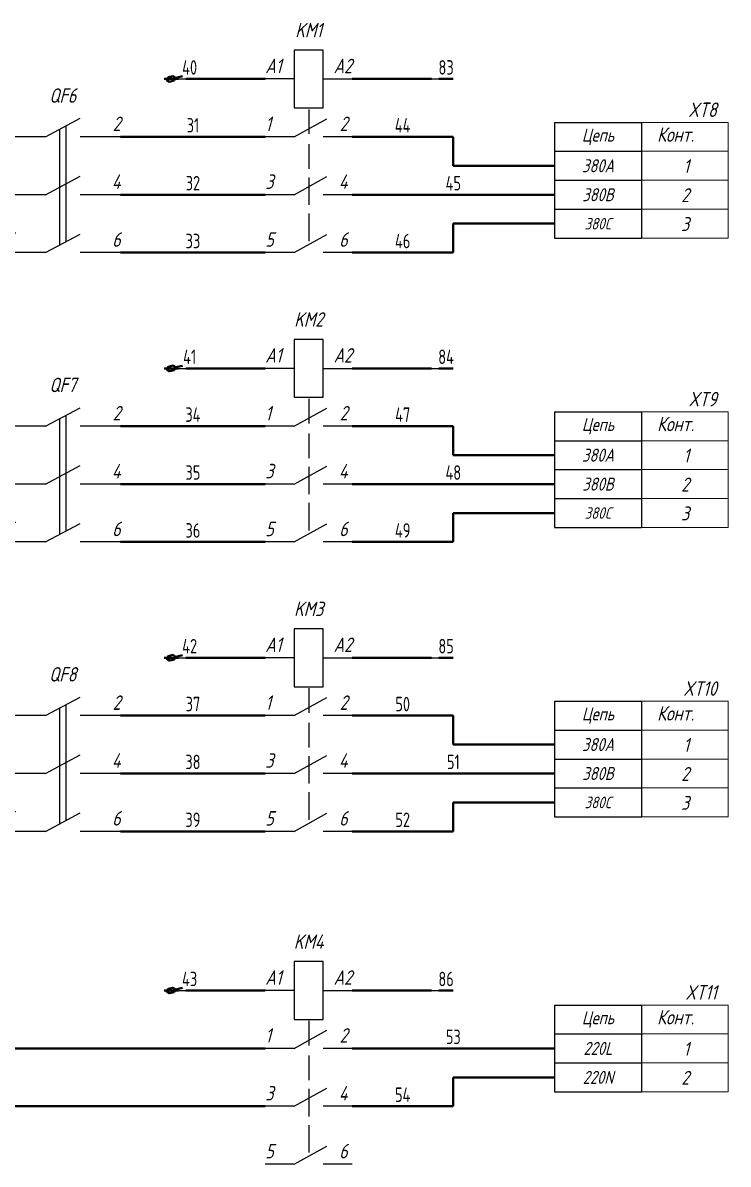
# Model space of a CAD drawing. Header units: inches. Extents: x 12 to 1105, y -315 to 78.
# Drawn here: x 200.6 to 322.5, y -315 to -117.8 of the extents above; entities that cross this region are included whole.
import ezdxf
from ezdxf.enums import TextEntityAlignment as Align

# ---------------------------------------------------------------- set-up
doc = ezdxf.new("R2010")
doc.units = ezdxf.units.IN
doc.header["$MEASUREMENT"] = 0
for name, color, linetype in [('_MULTI_WIRE', 9, 'Continuous'), ('LINK', 9, 'Continuous'), ('SYMS', 7, 'Continuous'), ('TAGS', 150, 'Continuous'), ('TERMS', 123, 'Continuous'), ('WIRENO', 72, 'Continuous'), ('XS', 7, 'Continuous'), ('Провода', 7, 'Continuous'), ('ПУГВ_черный_0.5', 7, 'Continuous'), ('ПУГВ_черный_1.5', 7, 'Continuous'), ('ПУГВ_черный_2.5', 7, 'Continuous')]:
    doc.layers.add(name, color=color, linetype=linetype)
doc.styles.get("Standard").update_dxf_attribs({"font": 'arial.ttf'})
doc.styles.add('WD_IEC', font='ISOCP2.shx', dxfattribs={"width": 0.9, "height": 4})
doc.styles.add('ГОСТ_', font='cs_gost2304.shx', dxfattribs={"oblique": 15})

# ---------------------------------------------------------------- blocks, each defined once
blk = doc.blocks.new('*U41')
at = {"color": 0}
for p, q in [((-13, 10), (-7, 13.2)), ((-13, 10), (-20, 10)), ((0, 10), (-7, 10)), ((-13, 0), (-7, 3.2)), ((0, 0), (-7, 0)), ((-13, 0), (-20, 0)), ((-13, -10), (-7, -6.8)), ((-13, -10), (-20, -10)), ((0, -10), (-7, -10))]:
    blk.add_line(p, q, dxfattribs=at)
for p, q in [((-9.48, 11.88), (-9.48, 6.88)), ((-10.57, 11.29), (-10.57, 6.29)), ((-10.57, 6.29), (-10.57, -3.71)), ((-9.48, 6.88), (-9.48, -3.12)), ((-10.57, -3.71), (-10.57, -8.71)), ((-9.48, -3.12), (-9.48, -8.12))]:
    blk.add_line(p, q)
at = {"oblique": 15, "flags": 4}
blk.add_attdef('SA0', (2.08, 11.04), '', height=2.5, dxfattribs=at)
blk = doc.blocks.new('HQQ_Выключатель трехполюсный4')
at = {"layer": 'XS', "color": 0}
blk.add_blockref('*U41', (20, 10), dxfattribs=at)
at = {"style": 'ГОСТ_', "oblique": 15}
blk.add_attdef('TAG1', text='', height=2.5, dxfattribs=at).set_placement((10, 27.14), align=Align.MIDDLE)
at = {"lineweight": 40, "style": 'ГОСТ_', "oblique": 15}
for tag, p in [('TERM01', (0, 21)), ('TERM03', (0, 11)), ('TERM05', (0, 1))]:
    blk.add_attdef(tag, p, '', height=2.5, dxfattribs=at)
for tag, p in [('TERM02', (20, 21)), ('TERM04', (20, 11)), ('TERM06', (20, 1))]:
    blk.add_attdef(tag, text='', height=2.5, dxfattribs=at).set_placement(p, align=Align.RIGHT)
at = {"lineweight": 40, "style": 'WD_IEC', "flags": 1}
for tag, p in [('INST', (33.07, 20.87)), ('LOC', (33.92, 17.87)), ('XREF', (32.48, 5.08)), ('DESC1', (31.8, 2.28)), ('DESC2', (31.36, -0.96)), ('DESC3', (31.39, -4.2))]:
    blk.add_attdef(tag, text='', height=1, dxfattribs=at).set_placement(p, align=Align.RIGHT)
for tag, p, height in [('MFG', (47.42, 22.12), 1), ('X4TERM01', (0, 20), 0.08), ('X1TERM02', (20, 20), 0.08), ('CAT', (47.42, 19.62), 1), ('X4TERM03', (0, 10), 0.08), ('X1TERM04', (20, 10), 0.08), ('ASSYCODE', (46, 7.25), 1), ('FAMILY', (46, 5.75), 1), ('X4TERM05', (0, 0), 0.08), ('X1TERM06', (20, 0), 0.08)]:
    blk.add_attdef(tag, p, '', height=height, dxfattribs=at)
blk = doc.blocks.new('WD_WNH')
at = {"linetype": 'Continuous', "style": 'WD_IEC', "width": 0.8}
blk.add_attdef('WIRENO', text='', height=2.5, dxfattribs=at).set_placement((0, 0.75), align=Align.CENTER)
at = {"style": 'WD_IEC', "flags": 1}
for tag, p in [('W08USER', (0, 0.375)), ('W04USER', (0, 0.875)), ('W05USER', (0, 0.75)), ('W09USER', (0, 0.25)), ('W03USER', (0, 1)), ('W06USER', (0, 0.625)), ('W07USER', (0, 0.5)), ('W02USER', (0, 1.125)), ('W01USER', (0, 1.25)), ('W10USER', (0, 0.125))]:
    blk.add_attdef(tag, text='', height=0.08, dxfattribs=at).set_placement(p, align=Align.CENTER)
blk = doc.blocks.new('*T58')
at = {"layer": 'Провода', "color": 0, "linetype": 'ByBlock', "lineweight": -2, "transparency": 16777216}
for p, q in [((0, 0), (15, 0)), ((0, 0), (0, -5)), ((15, 0), (15, -5)), ((0, -5), (15, -5))]:
    blk.add_line(p, q, dxfattribs=at)
at = {"layer": 'Провода', "color": 0, "transparency": 16777216, "insert": (7.5, -2.5), "char_height": 2.25, "width": 15, "attachment_point": 5, "style": 'ГОСТ_'}
blk.add_mtext('Цепь', dxfattribs=at)
blk = doc.blocks.new('HXT _КЛЕММНАЯ КОЛОДКА ШАПОЧКА3')
at = {"layer": 'SYMS', "lineweight": 15}
blk.add_line((15, 5), (15, 0), dxfattribs=at)
at = {"layer": 'SYMS', "color": 0, "linetype": 'ByBlock', "lineweight": 15}
for p, q in [((15, 5), (30, 5)), ((30, 5), (30, 0)), ((15, 0), (30, 0))]:
    blk.add_line(p, q, dxfattribs=at)
blk.add_blockref('*T58', (0, 5))
at = {"lineweight": 15, "style": 'ГОСТ_', "oblique": 15, "flags": 1}
for tag, p in [('MFG', (-25.9, 22.05)), ('CAT', (-25.9, 19.55)), ('ASSYCODE', (-31.45, 8.09)), ('FAMILY', (-28.24, 3.5))]:
    blk.add_attdef(tag, p, '', height=2.5, dxfattribs=at)
for tag, p in [('INST', (-20.09, 15.87)), ('LOC', (-20.09, 12.87)), ('XREF', (-20, 0.08)), ('DESC1', (-20, -2.72)), ('DESC2', (-20, -5.96)), ('DESC3', (-20, -9.2))]:
    blk.add_attdef(tag, text='', height=2.5, dxfattribs=at).set_placement(p, align=Align.RIGHT)
at = {"lineweight": 15, "style": 'ГОСТ_', "oblique": 15}
blk.add_attdef('TAG1', text='', height=2.5, dxfattribs=at).set_placement((28.03, 5.93), align=Align.RIGHT)
at = {"layer": 'SYMS', "color": 0, "linetype": 'ByBlock', "lineweight": 15, "insert": (17.71, 4.14), "char_height": 2.5, "attachment_point": 1, "style": 'ГОСТ_'}
blk.add_mtext_dynamic_manual_height_columns('Конт.', width=8.7488, gutter_width=12.5, heights=[0], dxfattribs=at)
blk = doc.blocks.new('HXT _КЛЕММА')
at = {"layer": 'SYMS', "lineweight": 15}
for points in [[(0, 5), (15, 5), (15, 0), (0, 0)], [(15, 5), (30, 5), (30, 0), (15, 0)]]:
    blk.add_lwpolyline(points, close=True, dxfattribs=at)
at = {"lineweight": 15, "style": 'ГОСТ_', "oblique": 15, "width": 1.035276, "flags": 1}
for tag, p in [('INST', (-15.09, 10.87)), ('LOC', (-15.09, 7.87)), ('TAG2', (28.33, 6.37)), ('XREF', (-15.07, -1.58)), ('DESC1', (-15.07, -4.38)), ('DESC2', (-15.07, -7.62)), ('DESC3', (-15.07, -10.86))]:
    blk.add_attdef(tag, text='', height=2.41, dxfattribs=at).set_placement(p, align=Align.RIGHT)
for tag, p in [('TERM02', (0, 3.5)), ('FAMILY', (-23.94, 1.79))]:
    blk.add_attdef(tag, p, '', height=2.41, dxfattribs=at)
at = {"lineweight": 15, "style": 'WD_IEC', "flags": 1}
for tag, p in [('X4TERM02', (0, 2.5)), ('X1TERM01', (30, 2.5))]:
    blk.add_attdef(tag, p, '', height=0.08, dxfattribs=at)
at = {"lineweight": 15, "style": 'ГОСТ_', "oblique": 15, "width": 1.035276}
blk.add_attdef('TERM01', text='', height=2.41, dxfattribs=at).set_placement((23.26, 1.22), align=Align.RIGHT)
blk = doc.blocks.new('*T66')
at = {"layer": 'Провода', "color": 0, "linetype": 'ByBlock', "lineweight": -2, "transparency": 16777216}
for p, q in [((0, 0), (15, 0)), ((0, 0), (0, -15)), ((15, 0), (15, -15)), ((0, -5), (15, -5)), ((0, -10), (15, -10)), ((0, -15), (15, -15))]:
    blk.add_line(p, q, dxfattribs=at)
at = {"layer": 'Провода', "color": 0, "transparency": 16777216, "width": 15, "attachment_point": 5, "style": 'ГОСТ_'}
for s, insert, char_height in [('380A', (7.5, -2.5), 2.25), ('380B', (7.5, -7.5), 2.25), ('380C', (7.5, -12.5), 2)]:
    blk.add_mtext(s, dxfattribs=dict(at, insert=insert, char_height=char_height))
blk = doc.blocks.new('*T67')
at = {"layer": 'Провода', "color": 0, "linetype": 'ByBlock', "lineweight": -2, "transparency": 16777216}
for p, q in [((0, 0), (15, 0)), ((0, 0), (0, -15)), ((15, 0), (15, -15)), ((0, -5), (15, -5)), ((0, -10), (15, -10)), ((0, -15), (15, -15))]:
    blk.add_line(p, q, dxfattribs=at)
at = {"layer": 'Провода', "color": 0, "transparency": 16777216, "width": 15, "attachment_point": 5, "style": 'ГОСТ_'}
for s, insert, char_height in [('380A', (7.5, -2.5), 2.25), ('380B', (7.5, -7.5), 2.25), ('380C', (7.5, -12.5), 2)]:
    blk.add_mtext(s, dxfattribs=dict(at, insert=insert, char_height=char_height))
blk = doc.blocks.new('*T68')
at = {"layer": 'Провода', "color": 0, "linetype": 'ByBlock', "lineweight": -2, "transparency": 16777216}
for p, q in [((0, 0), (15, 0)), ((0, 0), (0, -15)), ((15, 0), (15, -15)), ((0, -5), (15, -5)), ((0, -10), (15, -10)), ((0, -15), (15, -15))]:
    blk.add_line(p, q, dxfattribs=at)
at = {"layer": 'Провода', "color": 0, "transparency": 16777216, "width": 15, "attachment_point": 5, "style": 'ГОСТ_'}
for s, insert, char_height in [('380A', (7.5, -2.5), 2.25), ('380B', (7.5, -7.5), 2.25), ('380C', (7.5, -12.5), 2)]:
    blk.add_mtext(s, dxfattribs=dict(at, insert=insert, char_height=char_height))
blk = doc.blocks.new('*T69')
at = {"layer": 'Провода', "color": 0, "linetype": 'ByBlock', "lineweight": -2, "transparency": 16777216}
for p, q in [((0, 0), (15, 0)), ((0, 0), (0, -10)), ((15, 0), (15, -10)), ((0, -5), (15, -5)), ((0, -10), (15, -10))]:
    blk.add_line(p, q, dxfattribs=at)
at = {"layer": 'Провода', "color": 0, "transparency": 16777216, "char_height": 2.25, "width": 15, "attachment_point": 5, "style": 'ГОСТ_'}
for s, insert in [('220L', (7.5, -2.5)), ('220N', (7.5, -7.5))]:
    blk.add_mtext(s, dxfattribs=dict(at, insert=insert))
blk = doc.blocks.new('HCR1')
for p, q in [((-2.5, 0), (-7.5, 0)), ((2.5, 0), (7.5, 0))]:
    blk.add_line(p, q)
blk.add_lwpolyline([(-2.5, -5), (2.5, -5), (2.5, 5), (-2.5, 5)], close=True)
at = {"style": 'WD_IEC'}
for tag, p in [('INST', (-2.5, 13.62)), ('LOC', (-2.5, 10.12)), ('TAG1', (-2.5, 6.62)), ('DESC1', (-2.5, -10)), ('DESC2', (-2.5, -13.5)), ('DESC3', (-2.5, -17))]:
    blk.add_attdef(tag, text='', height=2.5, dxfattribs=at).set_placement(p, align=Align.RIGHT)
for tag, p, height, flags in [('MFG', (4.92, 12.12), 1.5, 9), ('CAT', (4.92, 9.62), 1.5, 9), ('X2LINK', (0, 5), 0.32, 1), ('TERM01', (-7.5, 1), 2, 8), ('X4TERM01', (-7.5, 0), 0.32, 1), ('X1TERM02', (7.5, 0), 0.32, 1), ('ASSYCODE', (3.5, -1.5), 1, 1), ('FAMILY', (3.5, -3), 1, 1), ('CATDESC', (3.5, -4.5), 1, 1), ('X8LINK', (0, -5), 0.32, 1)]:
    blk.add_attdef(tag, p, '', height=height, dxfattribs=dict(at, flags=flags))
at = {"style": 'WD_IEC', "flags": 8}
blk.add_attdef('TERM02', text='', height=2, dxfattribs=at).set_placement((7.5, 1), align=Align.RIGHT)
at = {"lineweight": 15, "style": 'WD_IEC'}
for tag, p in [('NO', (26.25, 0)), ('NC', (26.25, -4))]:
    blk.add_attdef(tag, text='', height=2.5, dxfattribs=at).set_placement(p, align=Align.RIGHT)
for tag, p in [('XREFNO', (27.75, 0)), ('XREFNC', (27.75, -4))]:
    blk.add_attdef(tag, p, '', height=2.5, dxfattribs=at)
blk = doc.blocks.new('HCR21')
for p, q in [((2.5, 0), (-3.125, 3.125)), ((-7.5, 0), (-2.5, 0)), ((2.5, 0), (7.5, 0))]:
    blk.add_line(p, q)
at = {"style": 'WD_IEC'}
for tag, p in [('INST', (-2.5, 11.125)), ('LOC', (-2.5, 7.625)), ('TAG2', (-2.5, 4.125)), ('DESC1', (-2.5, -10)), ('DESC2', (-2.5, -13.5)), ('DESC3', (-2.5, -17))]:
    blk.add_attdef(tag, text='', height=2.5, dxfattribs=at).set_placement(p, align=Align.RIGHT)
for tag, p, height, flags in [('TERM01', (-7.5, 1), 2, 8), ('X2LINK', (0, 2), 0.32, 1), ('X4TERM01', (-7.5, 0), 0.32, 1), ('X8LINK', (0, 0.5), 0.32, 1), ('X1TERM02', (7.5, 0), 0.32, 1), ('CONTACT', (6.5, -2.25), 1, 1), ('FAMILY', (6.5, -3.75), 1, 1)]:
    blk.add_attdef(tag, p, '', height=height, dxfattribs=dict(at, flags=flags))
at = {"style": 'WD_IEC', "flags": 8}
for tag, height, p in [('TERM02', 2, (7.5, 1)), ('XREF', 2.5, (-2.5, -6.25))]:
    blk.add_attdef(tag, text='', height=height, dxfattribs=at).set_placement(p, align=Align.RIGHT)
blk = doc.blocks.new('HKM_Контактор трёхполюсный6')
at = {"layer": 'LINK'}
for points in [[(7.5, 24.75), (7.5, 20.5)], [(7.5, 18.75), (7.5, 14.5)], [(7.5, 13), (7.5, 8.25)], [(7.5, 6.75), (7.5, 2)]]:
    blk.add_lwpolyline(points, dxfattribs=at)
at = {"layer": 'SYMS'}
ref = blk.add_blockref('HCR1', (7.5, 30), dxfattribs=at)
ref.add_attrib('TERM01', 'A1', (0, 31), dxfattribs={"layer": 'TERMS', "height": 2.5, "style": 'ГОСТ_', "oblique": 15, "flags": 8})
ref.add_attrib('TERM02', 'A2', dxfattribs={"layer": 'TERMS', "height": 2.5, "style": 'ГОСТ_', "oblique": 15, "flags": 8}).set_placement((15, 31), align=Align.RIGHT)
ref = blk.add_blockref('HCR21', (7.5, 20), dxfattribs=dict(at, xscale=-1))
ref.add_attrib('TERM01', '1', (0, 21), dxfattribs={"layer": 'TERMS', "height": 2.5, "style": 'ГОСТ_', "oblique": 15, "flags": 8})
ref.add_attrib('TERM02', '2', dxfattribs={"layer": 'TERMS', "height": 2.5, "style": 'ГОСТ_', "oblique": 15, "flags": 8}).set_placement((14.23, 21), align=Align.RIGHT)
ref = blk.add_blockref('HCR21', (7.5, 10), dxfattribs=dict(at, xscale=-1))
ref.add_attrib('TERM01', '3', (0, 11), dxfattribs={"layer": 'TERMS', "height": 2.5, "style": 'ГОСТ_', "oblique": 15, "flags": 8})
ref.add_attrib('TERM02', '4', dxfattribs={"layer": 'TERMS', "height": 2.5, "style": 'ГОСТ_', "oblique": 15, "flags": 8}).set_placement((14.23, 11), align=Align.RIGHT)
ref = blk.add_blockref('HCR21', (7.5, 0), dxfattribs=dict(at, xscale=-1))
ref.add_attrib('TERM01', '5', (0, 1), dxfattribs={"layer": 'TERMS', "height": 2.5, "style": 'ГОСТ_', "oblique": 15, "flags": 8})
ref.add_attrib('TERM02', '6', dxfattribs={"layer": 'TERMS', "height": 2.5, "style": 'ГОСТ_', "oblique": 15, "flags": 8}).set_placement((14.23, 1), align=Align.RIGHT)
at = {"style": 'ГОСТ_', "oblique": 15}
blk.add_attdef('TAG1', text='', height=2.5, dxfattribs=at).set_placement((7.5, 38.45), align=Align.MIDDLE)
at = {"style": 'WD_IEC', "width": 0.8, "flags": 1}
for tag, p in [('TERM01', (-0.08, 30.29)), ('TERM03', (-0.08, 20.29)), ('TERM05', (-0.08, 10.29)), ('TERM07', (0, 0.5))]:
    blk.add_attdef(tag, p, '', height=1, dxfattribs=at)
at = {"style": 'WD_IEC'}
for tag, p, height, flags in [('X4TERM01', (0, 30), 0.04, 1), ('X1TERM02', (15, 30), 0.04, 1), ('MFG', (35.12, 21.28), 1, 9), ('X4TERM03', (0, 20), 0.04, 1), ('X1TERM04', (15, 20), 0.04, 1), ('CAT', (35.12, 18.78), 1, 9), ('ASSYCODE', (34.03, 15.47), 1, 1), ('FAMILY', (34.03, 13.97), 1, 1), ('X4TERM05', (0, 10), 0.04, 1), ('X1TERM06', (15, 10), 0.04, 1), ('X4TERM07', (0, 0), 0.04, 1), ('X1TERM08', (15, 0), 0.04, 1)]:
    blk.add_attdef(tag, p, '', height=height, dxfattribs=dict(at, flags=flags))
at = {"style": 'WD_IEC', "width": 0.8, "flags": 1}
for tag, p in [('TERM02', (14.92, 30.29)), ('TERM04', (14.92, 20.29)), ('TERM06', (14.92, 10.29)), ('TERM08', (15, 0.5))]:
    blk.add_attdef(tag, text='', height=1, dxfattribs=at).set_placement(p, align=Align.RIGHT)
at = {"style": 'WD_IEC', "flags": 1}
for tag, p in [('LOC', (37.76, 17.85)), ('INST', (38.91, 15.05)), ('XREF', (38.17, 14.13)), ('DESC1', (38.17, 11.33)), ('DESC2', (38.17, 8.09)), ('DESC3', (38.17, 4.85))]:
    blk.add_attdef(tag, text='', height=1, dxfattribs=at).set_placement(p, align=Align.RIGHT)
blk = doc.blocks.new('HA1D3_INLINE')
blk.add_line((-1.25, 0), (0, 0))
at = {"style": 'WD_IEC'}
for tag, height, flags, p in [('WIRENO', 2.5, 8, (-1.25, 1)), ('SIGCODE', 1, 1, (3.75, 1.8))]:
    blk.add_attdef(tag, text='', height=height, dxfattribs=dict(at, flags=flags)).set_placement(p, align=Align.RIGHT)
at = {"style": 'WD_IEC', "flags": 1}
for tag, p in [('X4TERM02', (-1.25, 0)), ('X1TERM01', (0, 0))]:
    blk.add_attdef(tag, p, '', height=0.32, dxfattribs=at)
at = {"style": 'WD_IEC'}
blk.add_attdef('DESC1', text='', height=2.5, dxfattribs=at).set_placement((-1.25, -1), align=Align.TOP_RIGHT)
blk.add_attdef('XREF', text='', height=2.5, dxfattribs=at).set_placement((0, -1), align=Align.TOP_LEFT)
blk = doc.blocks.new('HA1S1_INLINE')
blk.add_line((0, 0), (1.25, 0))
at = {"style": 'WD_IEC'}
for tag, height, flags, p in [('WIRENO', 2.5, 8, (0, 1)), ('SIGCODE', 1, 1, (5, 1.8))]:
    blk.add_attdef(tag, text='', height=height, dxfattribs=dict(at, flags=flags)).set_placement(p, align=Align.RIGHT)
at = {"style": 'WD_IEC', "flags": 1}
for tag, p in [('X4TERM01', (0, 0)), ('X1TERM02', (1.25, 0))]:
    blk.add_attdef(tag, p, '', height=0.32, dxfattribs=at)
at = {"style": 'WD_IEC'}
blk.add_attdef('DESC1', text='', height=2.5, dxfattribs=at).set_placement((0, -1), align=Align.TOP_RIGHT)
blk.add_attdef('XREF', text='', height=2.5, dxfattribs=at).set_placement((1.25, -1), align=Align.TOP_LEFT)

msp = doc.modelspace()

# ---------------------------------------------------------------- linework, layer by layer
at = {"layer": '_MULTI_WIRE', "lineweight": 40}
for p, q in [((242.5, -127.5), (228.75, -127.5)), ((257.5, -127.5), (271.25, -127.5)), ((242.5, -177.5), (228.75, -177.5)), ((257.5, -177.5), (271.25, -177.5)), ((242.5, -227.5), (228.75, -227.5)), ((257.5, -227.5), (271.25, -227.5)), ((242.5, -285), (228.75, -285)), ((257.5, -285), (271.25, -285))]:
    msp.add_line(p, q, dxfattribs=at)
at = {"layer": 'WIRENO', "lineweight": 40}
for points in [[(228.19, -127.04), (227.02, -127.32), (226.55, -127.02), (225.77, -127.21), (225.48, -127.68), (225.96, -127.98), (226.73, -127.79), (226.87, -127.56)], [(228.19, -177.04), (227.02, -177.32), (226.55, -177.02), (225.77, -177.21), (225.48, -177.68), (225.96, -177.98), (226.73, -177.79), (226.87, -177.56)], [(228.19, -227.04), (227.02, -227.32), (226.55, -227.02), (225.77, -227.21), (225.48, -227.68), (225.96, -227.98), (226.73, -227.79), (226.87, -227.56)], [(228.19, -284.54), (227.02, -284.82), (226.55, -284.52), (225.77, -284.71), (225.48, -285.18), (225.96, -285.48), (226.73, -285.29), (226.87, -285.06)]]:
    msp.add_lwpolyline(points, dxfattribs=at)
at = {"layer": 'ПУГВ_черный_0.5', "lineweight": 40}
for p, q in [((227.5, -127.5), (225, -127.5)), ((272.5, -127.5), (275, -127.5)), ((227.5, -177.5), (225, -177.5)), ((272.5, -177.5), (275, -177.5)), ((227.5, -227.5), (225, -227.5)), ((272.5, -227.5), (275, -227.5)), ((227.5, -285), (225, -285)), ((272.5, -285), (275, -285))]:
    msp.add_line(p, q, dxfattribs=at)
at = {"layer": 'ПУГВ_черный_1.5', "lineweight": 40}
for p, q in [((85, -295), (242.5, -295)), ((85, -305), (242.5, -305))]:
    msp.add_line(p, q, dxfattribs=at)
at = {"layer": 'ПУГВ_черный_2.5', "lineweight": 40}
for p, q in [((217.5, -137.5), (242.5, -137.5)), ((257.5, -137.5), (275, -137.5)), ((275, -137.5), (275, -142.5)), ((275, -142.5), (292.5, -142.5)), ((217.5, -147.5), (242.5, -147.5)), ((257.5, -147.5), (292.5, -147.5)), ((275, -157.5), (275, -152.5)), ((275, -152.5), (292.5, -152.5)), ((217.5, -157.5), (242.5, -157.5)), ((257.5, -157.5), (275, -157.5)), ((217.5, -187.5), (242.5, -187.5)), ((257.5, -187.5), (275, -187.5)), ((275, -187.5), (275, -192.5)), ((275, -192.5), (292.5, -192.5)), ((217.5, -197.5), (242.5, -197.5)), ((257.5, -197.5), (292.5, -197.5)), ((275, -207.5), (275, -202.5)), ((275, -202.5), (292.5, -202.5)), ((217.5, -207.5), (242.5, -207.5)), ((257.5, -207.5), (275, -207.5)), ((217.5, -237.5), (242.5, -237.5)), ((257.5, -237.5), (275, -237.5)), ((275, -237.5), (275, -242.5)), ((275, -242.5), (292.5, -242.5)), ((217.5, -247.5), (242.5, -247.5)), ((257.5, -247.5), (292.5, -247.5)), ((275, -257.5), (275, -252.5)), ((275, -252.5), (292.5, -252.5)), ((217.5, -257.5), (242.5, -257.5)), ((257.5, -257.5), (275, -257.5)), ((257.5, -295), (292.5, -295)), ((275, -305), (275, -300)), ((275, -300), (292.5, -300)), ((257.5, -305), (275, -305))]:
    msp.add_line(p, q, dxfattribs=at)

# ---------------------------------------------------------------- block references
for name, p in [('*T66', (292.5, -140)), ('*T67', (292.5, -190)), ('*T68', (292.5, -240)), ('*T69', (292.5, -292.5))]:
    msp.add_blockref(name, p)
at = {"layer": 'SYMS', "lineweight": 40}
ref = msp.add_blockref('HKM_Контактор трёхполюсный6', (242.5, -157.5), dxfattribs=at)
ref.add_attrib('TAG1', 'KM1', dxfattribs={"layer": 'TAGS', "height": 2.5, "style": 'ГОСТ_', "oblique": 15}).set_placement((250, -119.05), align=Align.MIDDLE)
for name, p in [('HA1S1_INLINE', (227.5, -127.5)), ('HA1D3_INLINE', (272.5, -127.5)), ('HA1S1_INLINE', (227.5, -177.5)), ('HA1D3_INLINE', (272.5, -177.5)), ('HA1S1_INLINE', (227.5, -227.5)), ('HA1D3_INLINE', (272.5, -227.5)), ('HA1S1_INLINE', (227.5, -285)), ('HA1D3_INLINE', (272.5, -285))]:
    msp.add_blockref(name, p, dxfattribs=at)
ref = msp.add_blockref('HQQ_Выключатель трехполюсный4', (197.5, -157.5), dxfattribs=at)
ref.add_attrib('TAG1', 'QF6', dxfattribs={"layer": 'TAGS', "height": 2.5, "style": 'ГОСТ_', "oblique": 15}).set_placement((207.5, -130.36), align=Align.MIDDLE)
ref.add_attrib('TERM01', '1', (197.5, -136.5), dxfattribs={"layer": 'TERMS', "lineweight": 40, "height": 2.5, "style": 'ГОСТ_', "oblique": 15})
ref.add_attrib('TERM02', '2', dxfattribs={"layer": 'TERMS', "lineweight": 40, "height": 2.5, "style": 'ГОСТ_', "oblique": 15}).set_placement((217.5, -136.5), align=Align.RIGHT)
ref.add_attrib('TERM03', '3', (197.5, -146.5), dxfattribs={"layer": 'TERMS', "lineweight": 40, "height": 2.5, "style": 'ГОСТ_', "oblique": 15})
ref.add_attrib('TERM04', '4', dxfattribs={"layer": 'TERMS', "lineweight": 40, "height": 2.5, "style": 'ГОСТ_', "oblique": 15}).set_placement((217.5, -146.5), align=Align.RIGHT)
ref.add_attrib('TERM05', '5', (197.5, -156.5), dxfattribs={"layer": 'TERMS', "lineweight": 40, "height": 2.5, "style": 'ГОСТ_', "oblique": 15})
ref.add_attrib('TERM06', '6', dxfattribs={"layer": 'TERMS', "lineweight": 40, "height": 2.5, "style": 'ГОСТ_', "oblique": 15}).set_placement((217.5, -156.5), align=Align.RIGHT)
ref = msp.add_blockref('HXT _КЛЕММНАЯ КОЛОДКА ШАПОЧКА3', (292.5, -140), dxfattribs=at)
ref.add_attrib('TAG1', 'XT8', dxfattribs={"layer": 'TAGS', "lineweight": 15, "height": 2.5, "style": 'ГОСТ_', "oblique": 15}).set_placement((320.53, -134.07), align=Align.RIGHT)
ref = msp.add_blockref('HXT _КЛЕММА', (292.5, -145), dxfattribs=at)
ref.add_attrib('TERM01', '1', dxfattribs={"layer": 'TERMS', "lineweight": 15, "height": 2.41, "style": 'ГОСТ_', "oblique": 15, "width": 1.035276}).set_placement((315.76, -143.78), align=Align.RIGHT)
ref = msp.add_blockref('HXT _КЛЕММА', (292.5, -150), dxfattribs=at)
ref.add_attrib('TERM01', '2', dxfattribs={"layer": 'TERMS', "lineweight": 15, "height": 2.41, "style": 'ГОСТ_', "oblique": 15, "width": 1.035276}).set_placement((315.76, -148.78), align=Align.RIGHT)
ref = msp.add_blockref('HXT _КЛЕММА', (292.5, -155), dxfattribs=at)
ref.add_attrib('TERM01', '3', dxfattribs={"layer": 'TERMS', "lineweight": 15, "height": 2.41, "style": 'ГОСТ_', "oblique": 15, "width": 1.035276}).set_placement((315.76, -153.78), align=Align.RIGHT)
ref = msp.add_blockref('HKM_Контактор трёхполюсный6', (242.5, -207.5), dxfattribs=at)
ref.add_attrib('TAG1', 'KM2', dxfattribs={"layer": 'TAGS', "height": 2.5, "style": 'ГОСТ_', "oblique": 15}).set_placement((250, -169.05), align=Align.MIDDLE)
ref = msp.add_blockref('HQQ_Выключатель трехполюсный4', (197.5, -207.5), dxfattribs=at)
ref.add_attrib('TAG1', 'QF7', dxfattribs={"layer": 'TAGS', "height": 2.5, "style": 'ГОСТ_', "oblique": 15}).set_placement((207.5, -180.36), align=Align.MIDDLE)
ref.add_attrib('TERM01', '1', (197.5, -186.5), dxfattribs={"layer": 'TERMS', "lineweight": 40, "height": 2.5, "style": 'ГОСТ_', "oblique": 15})
ref.add_attrib('TERM02', '2', dxfattribs={"layer": 'TERMS', "lineweight": 40, "height": 2.5, "style": 'ГОСТ_', "oblique": 15}).set_placement((217.5, -186.5), align=Align.RIGHT)
ref.add_attrib('TERM03', '3', (197.5, -196.5), dxfattribs={"layer": 'TERMS', "lineweight": 40, "height": 2.5, "style": 'ГОСТ_', "oblique": 15})
ref.add_attrib('TERM04', '4', dxfattribs={"layer": 'TERMS', "lineweight": 40, "height": 2.5, "style": 'ГОСТ_', "oblique": 15}).set_placement((217.5, -196.5), align=Align.RIGHT)
ref.add_attrib('TERM05', '5', (197.5, -206.5), dxfattribs={"layer": 'TERMS', "lineweight": 40, "height": 2.5, "style": 'ГОСТ_', "oblique": 15})
ref.add_attrib('TERM06', '6', dxfattribs={"layer": 'TERMS', "lineweight": 40, "height": 2.5, "style": 'ГОСТ_', "oblique": 15}).set_placement((217.5, -206.5), align=Align.RIGHT)
ref = msp.add_blockref('HXT _КЛЕММНАЯ КОЛОДКА ШАПОЧКА3', (292.5, -190), dxfattribs=at)
ref.add_attrib('TAG1', 'XT9', dxfattribs={"layer": 'TAGS', "lineweight": 15, "height": 2.5, "style": 'ГОСТ_', "oblique": 15}).set_placement((320.53, -184.07), align=Align.RIGHT)
ref = msp.add_blockref('HXT _КЛЕММА', (292.5, -195), dxfattribs=at)
ref.add_attrib('TERM01', '1', dxfattribs={"layer": 'TERMS', "lineweight": 15, "height": 2.41, "style": 'ГОСТ_', "oblique": 15, "width": 1.035276}).set_placement((315.76, -193.78), align=Align.RIGHT)
ref = msp.add_blockref('HXT _КЛЕММА', (292.5, -200), dxfattribs=at)
ref.add_attrib('TERM01', '2', dxfattribs={"layer": 'TERMS', "lineweight": 15, "height": 2.41, "style": 'ГОСТ_', "oblique": 15, "width": 1.035276}).set_placement((315.76, -198.78), align=Align.RIGHT)
ref = msp.add_blockref('HXT _КЛЕММА', (292.5, -205), dxfattribs=at)
ref.add_attrib('TERM01', '3', dxfattribs={"layer": 'TERMS', "lineweight": 15, "height": 2.41, "style": 'ГОСТ_', "oblique": 15, "width": 1.035276}).set_placement((315.76, -203.78), align=Align.RIGHT)
ref = msp.add_blockref('HKM_Контактор трёхполюсный6', (242.5, -257.5), dxfattribs=at)
ref.add_attrib('TAG1', 'KM3', dxfattribs={"layer": 'TAGS', "height": 2.5, "style": 'ГОСТ_', "oblique": 15}).set_placement((250, -219.05), align=Align.MIDDLE)
ref = msp.add_blockref('HQQ_Выключатель трехполюсный4', (197.5, -257.5), dxfattribs=at)
ref.add_attrib('TAG1', 'QF8', dxfattribs={"layer": 'TAGS', "height": 2.5, "style": 'ГОСТ_', "oblique": 15}).set_placement((207.5, -230.36), align=Align.MIDDLE)
ref.add_attrib('TERM01', '1', (197.5, -236.5), dxfattribs={"layer": 'TERMS', "lineweight": 40, "height": 2.5, "style": 'ГОСТ_', "oblique": 15})
ref.add_attrib('TERM02', '2', dxfattribs={"layer": 'TERMS', "lineweight": 40, "height": 2.5, "style": 'ГОСТ_', "oblique": 15}).set_placement((217.5, -236.5), align=Align.RIGHT)
ref.add_attrib('TERM03', '3', (197.5, -246.5), dxfattribs={"layer": 'TERMS', "lineweight": 40, "height": 2.5, "style": 'ГОСТ_', "oblique": 15})
ref.add_attrib('TERM04', '4', dxfattribs={"layer": 'TERMS', "lineweight": 40, "height": 2.5, "style": 'ГОСТ_', "oblique": 15}).set_placement((217.5, -246.5), align=Align.RIGHT)
ref.add_attrib('TERM05', '5', (197.5, -256.5), dxfattribs={"layer": 'TERMS', "lineweight": 40, "height": 2.5, "style": 'ГОСТ_', "oblique": 15})
ref.add_attrib('TERM06', '6', dxfattribs={"layer": 'TERMS', "lineweight": 40, "height": 2.5, "style": 'ГОСТ_', "oblique": 15}).set_placement((217.5, -256.5), align=Align.RIGHT)
ref = msp.add_blockref('HXT _КЛЕММНАЯ КОЛОДКА ШАПОЧКА3', (292.5, -240), dxfattribs=at)
ref.add_attrib('TAG1', 'XT10', dxfattribs={"layer": 'TAGS', "lineweight": 15, "height": 2.5, "style": 'ГОСТ_', "oblique": 15}).set_placement((320.53, -234.07), align=Align.RIGHT)
ref = msp.add_blockref('HXT _КЛЕММА', (292.5, -245), dxfattribs=at)
ref.add_attrib('TERM01', '1', dxfattribs={"layer": 'TERMS', "lineweight": 15, "height": 2.41, "style": 'ГОСТ_', "oblique": 15, "width": 1.035276}).set_placement((315.76, -243.78), align=Align.RIGHT)
ref = msp.add_blockref('HXT _КЛЕММА', (292.5, -250), dxfattribs=at)
ref.add_attrib('TERM01', '2', dxfattribs={"layer": 'TERMS', "lineweight": 15, "height": 2.41, "style": 'ГОСТ_', "oblique": 15, "width": 1.035276}).set_placement((315.76, -248.78), align=Align.RIGHT)
ref = msp.add_blockref('HXT _КЛЕММА', (292.5, -255), dxfattribs=at)
ref.add_attrib('TERM01', '3', dxfattribs={"layer": 'TERMS', "lineweight": 15, "height": 2.41, "style": 'ГОСТ_', "oblique": 15, "width": 1.035276}).set_placement((315.76, -253.78), align=Align.RIGHT)
ref = msp.add_blockref('HKM_Контактор трёхполюсный6', (242.5, -315), dxfattribs=at)
ref.add_attrib('TAG1', 'KM4', dxfattribs={"layer": 'TAGS', "height": 2.5, "style": 'ГОСТ_', "oblique": 15}).set_placement((250, -276.55), align=Align.MIDDLE)
ref = msp.add_blockref('HXT _КЛЕММНАЯ КОЛОДКА ШАПОЧКА3', (292.5, -292.5), dxfattribs=at)
ref.add_attrib('TAG1', 'XT11', dxfattribs={"layer": 'TAGS', "lineweight": 15, "height": 2.5, "style": 'ГОСТ_', "oblique": 15}).set_placement((320.53, -286.57), align=Align.RIGHT)
ref = msp.add_blockref('HXT _КЛЕММА', (292.5, -297.5), dxfattribs=at)
ref.add_attrib('TERM01', '1', dxfattribs={"layer": 'TERMS', "lineweight": 15, "height": 2.41, "style": 'ГОСТ_', "oblique": 15, "width": 1.035276}).set_placement((315.76, -296.28), align=Align.RIGHT)
ref = msp.add_blockref('HXT _КЛЕММА', (292.5, -302.5), dxfattribs=at)
ref.add_attrib('TERM01', '2', dxfattribs={"layer": 'TERMS', "lineweight": 15, "height": 2.41, "style": 'ГОСТ_', "oblique": 15, "width": 1.035276}).set_placement((315.76, -301.28), align=Align.RIGHT)
at = {"layer": 'WIRENO', "lineweight": 40}
ref = msp.add_blockref('WD_WNH', (226.25, -127.5), dxfattribs=at)
ref.add_attrib('WIRENO', '40', dxfattribs={"linetype": 'Continuous', "height": 2.5, "style": 'WD_IEC', "width": 0.8}).set_placement((229.43, -126.75), align=Align.CENTER)
ref = msp.add_blockref('WD_WNH', (273.75, -127.5), dxfattribs=at)
ref.add_attrib('WIRENO', '83', dxfattribs={"linetype": 'Continuous', "height": 2.5, "style": 'WD_IEC', "width": 0.8}).set_placement((273.75, -126.75), align=Align.CENTER)
ref = msp.add_blockref('WD_WNH', (230, -137.5), dxfattribs=at)
ref.add_attrib('WIRENO', '31', dxfattribs={"linetype": 'Continuous', "height": 2.5, "style": 'WD_IEC', "width": 0.8}).set_placement((230, -136.75), align=Align.CENTER)
ref = msp.add_blockref('WD_WNH', (266.25, -137.5), dxfattribs=at)
ref.add_attrib('WIRENO', '44', dxfattribs={"linetype": 'Continuous', "height": 2.5, "style": 'WD_IEC', "width": 0.8}).set_placement((266.25, -136.75), align=Align.CENTER)
ref = msp.add_blockref('WD_WNH', (230, -147.5), dxfattribs=at)
ref.add_attrib('WIRENO', '32', dxfattribs={"linetype": 'Continuous', "height": 2.5, "style": 'WD_IEC', "width": 0.8}).set_placement((230, -146.75), align=Align.CENTER)
ref = msp.add_blockref('WD_WNH', (275, -147.5), dxfattribs=at)
ref.add_attrib('WIRENO', '45', dxfattribs={"linetype": 'Continuous', "height": 2.5, "style": 'WD_IEC', "width": 0.8}).set_placement((275, -146.75), align=Align.CENTER)
ref = msp.add_blockref('WD_WNH', (230, -157.5), dxfattribs=at)
ref.add_attrib('WIRENO', '33', dxfattribs={"linetype": 'Continuous', "height": 2.5, "style": 'WD_IEC', "width": 0.8}).set_placement((230, -156.75), align=Align.CENTER)
ref = msp.add_blockref('WD_WNH', (266.25, -157.5), dxfattribs=at)
ref.add_attrib('WIRENO', '46', dxfattribs={"linetype": 'Continuous', "height": 2.5, "style": 'WD_IEC', "width": 0.8}).set_placement((266.25, -156.75), align=Align.CENTER)
ref = msp.add_blockref('WD_WNH', (226.25, -177.5), dxfattribs=at)
ref.add_attrib('WIRENO', '41', dxfattribs={"linetype": 'Continuous', "height": 2.5, "style": 'WD_IEC', "width": 0.8}).set_placement((229.43, -176.75), align=Align.CENTER)
ref = msp.add_blockref('WD_WNH', (273.75, -177.5), dxfattribs=at)
ref.add_attrib('WIRENO', '84', dxfattribs={"linetype": 'Continuous', "height": 2.5, "style": 'WD_IEC', "width": 0.8}).set_placement((273.75, -176.75), align=Align.CENTER)
ref = msp.add_blockref('WD_WNH', (230, -187.5), dxfattribs=at)
ref.add_attrib('WIRENO', '34', dxfattribs={"linetype": 'Continuous', "height": 2.5, "style": 'WD_IEC', "width": 0.8}).set_placement((230, -186.75), align=Align.CENTER)
ref = msp.add_blockref('WD_WNH', (266.25, -187.5), dxfattribs=at)
ref.add_attrib('WIRENO', '47', dxfattribs={"linetype": 'Continuous', "height": 2.5, "style": 'WD_IEC', "width": 0.8}).set_placement((266.25, -186.75), align=Align.CENTER)
ref = msp.add_blockref('WD_WNH', (230, -197.5), dxfattribs=at)
ref.add_attrib('WIRENO', '35', dxfattribs={"linetype": 'Continuous', "height": 2.5, "style": 'WD_IEC', "width": 0.8}).set_placement((230, -196.75), align=Align.CENTER)
ref = msp.add_blockref('WD_WNH', (275, -197.5), dxfattribs=at)
ref.add_attrib('WIRENO', '48', dxfattribs={"linetype": 'Continuous', "height": 2.5, "style": 'WD_IEC', "width": 0.8}).set_placement((275, -196.75), align=Align.CENTER)
ref = msp.add_blockref('WD_WNH', (230, -207.5), dxfattribs=at)
ref.add_attrib('WIRENO', '36', dxfattribs={"linetype": 'Continuous', "height": 2.5, "style": 'WD_IEC', "width": 0.8}).set_placement((230, -206.75), align=Align.CENTER)
ref = msp.add_blockref('WD_WNH', (266.25, -207.5), dxfattribs=at)
ref.add_attrib('WIRENO', '49', dxfattribs={"linetype": 'Continuous', "height": 2.5, "style": 'WD_IEC', "width": 0.8}).set_placement((266.25, -206.75), align=Align.CENTER)
ref = msp.add_blockref('WD_WNH', (226.25, -227.5), dxfattribs=at)
ref.add_attrib('WIRENO', '42', dxfattribs={"linetype": 'Continuous', "height": 2.5, "style": 'WD_IEC', "width": 0.8}).set_placement((229.43, -226.75), align=Align.CENTER)
ref = msp.add_blockref('WD_WNH', (273.75, -227.5), dxfattribs=at)
ref.add_attrib('WIRENO', '85', dxfattribs={"linetype": 'Continuous', "height": 2.5, "style": 'WD_IEC', "width": 0.8}).set_placement((273.75, -226.75), align=Align.CENTER)
ref = msp.add_blockref('WD_WNH', (230, -237.5), dxfattribs=at)
ref.add_attrib('WIRENO', '37', dxfattribs={"linetype": 'Continuous', "height": 2.5, "style": 'WD_IEC', "width": 0.8}).set_placement((230, -236.75), align=Align.CENTER)
ref = msp.add_blockref('WD_WNH', (266.25, -237.5), dxfattribs=at)
ref.add_attrib('WIRENO', '50', dxfattribs={"linetype": 'Continuous', "height": 2.5, "style": 'WD_IEC', "width": 0.8}).set_placement((266.25, -236.75), align=Align.CENTER)
ref = msp.add_blockref('WD_WNH', (230, -247.5), dxfattribs=at)
ref.add_attrib('WIRENO', '38', dxfattribs={"linetype": 'Continuous', "height": 2.5, "style": 'WD_IEC', "width": 0.8}).set_placement((230, -246.75), align=Align.CENTER)
ref = msp.add_blockref('WD_WNH', (275, -247.5), dxfattribs=at)
ref.add_attrib('WIRENO', '51', dxfattribs={"linetype": 'Continuous', "height": 2.5, "style": 'WD_IEC', "width": 0.8}).set_placement((275, -246.75), align=Align.CENTER)
ref = msp.add_blockref('WD_WNH', (230, -257.5), dxfattribs=at)
ref.add_attrib('WIRENO', '39', dxfattribs={"linetype": 'Continuous', "height": 2.5, "style": 'WD_IEC', "width": 0.8}).set_placement((230, -256.75), align=Align.CENTER)
ref = msp.add_blockref('WD_WNH', (266.25, -257.5), dxfattribs=at)
ref.add_attrib('WIRENO', '52', dxfattribs={"linetype": 'Continuous', "height": 2.5, "style": 'WD_IEC', "width": 0.8}).set_placement((266.25, -256.75), align=Align.CENTER)
ref = msp.add_blockref('WD_WNH', (226.25, -285), dxfattribs=at)
ref.add_attrib('WIRENO', '43', dxfattribs={"linetype": 'Continuous', "height": 2.5, "style": 'WD_IEC', "width": 0.8}).set_placement((229.43, -284.25), align=Align.CENTER)
ref = msp.add_blockref('WD_WNH', (273.75, -285), dxfattribs=at)
ref.add_attrib('WIRENO', '86', dxfattribs={"linetype": 'Continuous', "height": 2.5, "style": 'WD_IEC', "width": 0.8}).set_placement((273.75, -284.25), align=Align.CENTER)
ref = msp.add_blockref('WD_WNH', (275, -295), dxfattribs=at)
ref.add_attrib('WIRENO', '53', dxfattribs={"linetype": 'Continuous', "height": 2.5, "style": 'WD_IEC', "width": 0.8}).set_placement((275, -294.25), align=Align.CENTER)
ref = msp.add_blockref('WD_WNH', (266.25, -305), dxfattribs=at)
ref.add_attrib('WIRENO', '54', dxfattribs={"linetype": 'Continuous', "height": 2.5, "style": 'WD_IEC', "width": 0.8}).set_placement((266.25, -304.25), align=Align.CENTER)

doc.saveas('drawing.dxf')
